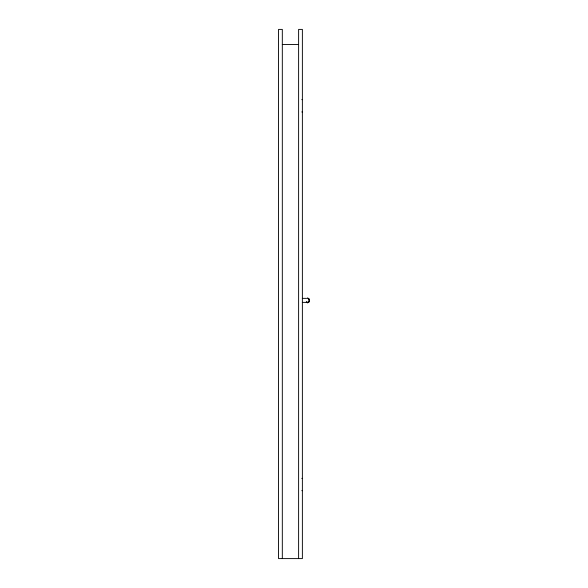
<?xml version="1.0" encoding="UTF-8"?>
<svg xmlns="http://www.w3.org/2000/svg" width="588" height="588" viewBox="0 0 588 588"><rect width="100%" height="100%" fill="white"/><g stroke="black" fill="none" stroke-linecap="round" stroke-linejoin="round"><path stroke-width="0.88" d="M307.708 302.372L308.729 301.784M308.774 301.842L307.693 302.452L306.627 301.842M282.314 44.445L298.616 44.445M301.791 99.644L302.364 99.644M301.791 111.955L302.364 111.955M302.313 298.359L306.642 298.359M302.313 302.372L305.944 302.372M301.791 478.36L302.364 478.36M301.791 490.671L302.364 490.671M307.509 297.94L308.935 298.645L309.45 300.365L308.935 302.085L307.693 302.791L306.451 302.085M307.693 298.278L308.774 298.888L309.214 300.365L308.751 302.085L307.509 302.791L306.267 302.085M308.729 298.947L309.156 300.365M298.616 558.6L298.616 29.4L302.372 29.4L302.372 558.6L278.55 558.6L278.55 29.4L282.314 29.4L282.314 558.6"/></g></svg>
